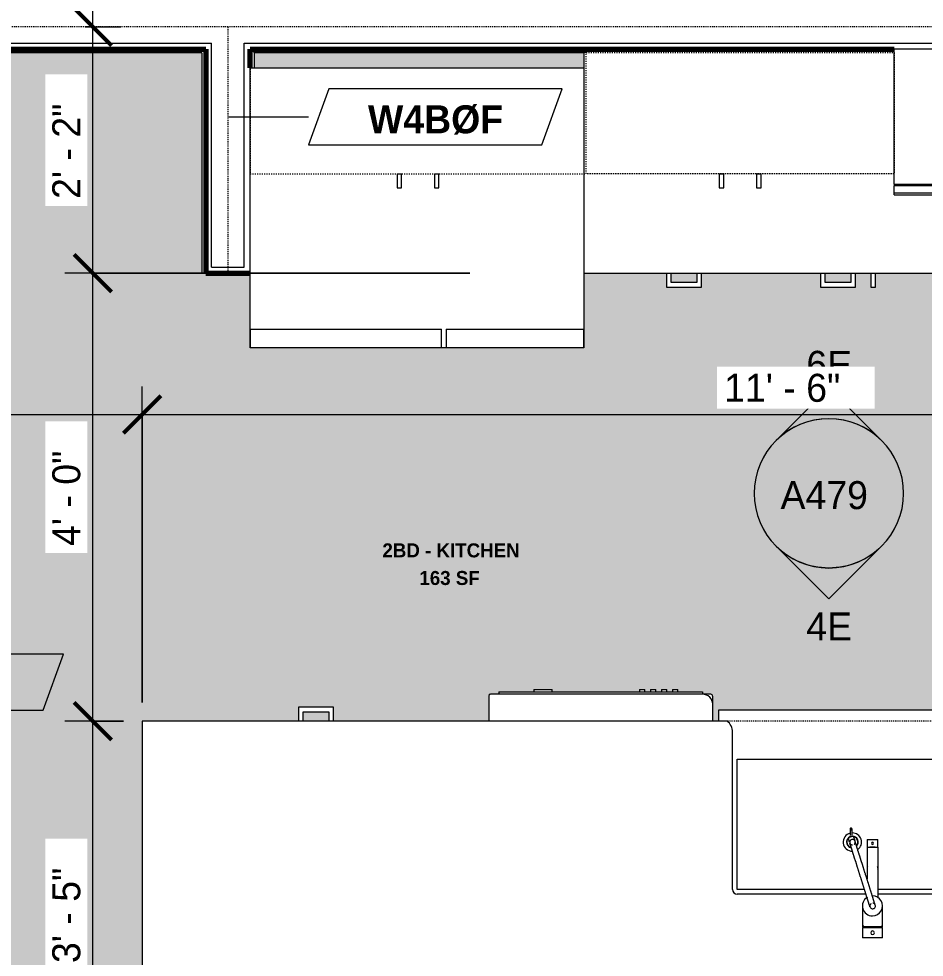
# Model space of a CAD drawing. Header units: inches. Extents: x -2533 to -979, y 116 to 10917.
# Drawn here: x -2263.6 to -2166.5, y 10143.5 to 10244.1 of the extents above; entities that cross this region are included whole.
import ezdxf

# ---------------------------------------------------------------- set-up
doc = ezdxf.new("R2010")
doc.units = ezdxf.units.IN
doc.header["$MEASUREMENT"] = 0
doc.linetypes.add('Dash', pattern=[0.25, 0.125, -0.125])
doc.linetypes.add('Dash 3_32_', pattern=[0.1875, 0.09375, -0.09375])
for name, color, linetype, lineweight in [('A-ANNO-DIMS', 211, 'Continuous', 9), ('A-ANNO-DIMS-32', 211, 'Continuous', 9), ('A-AREA-IDEN', 2, 'Continuous', 9), ('A-DETL-1', 90, 'Dash 3_32_', 18), ('A-WALL', 113, 'Continuous', 18), ('A-WALL-3', 113, 'Continuous', 70), ('A-WALL-4', 113, 'Continuous', 9), ('A-WALL-IDEN', 211, 'Continuous', 9), ('G-ANNO-SYMB', 111, 'Continuous', 9), ('P-SANR-FIXT', 6, 'Continuous', 9), ('Q-CASE', 31, 'Continuous', 9), ('Q-CASE-1', 31, 'Dash', 9), ('Q-SPCQ', 91, 'Continuous', 9)]:
    doc.layers.add(name, color=color, linetype=linetype, lineweight=lineweight)
doc.layers.add('A-AREA-PATT-1', color=7, linetype='Continuous', lineweight=9, transparency=1)
doc.styles.add('Century Gothic', font='ufonts.com_century-gothic.ttf', dxfattribs={"height": 3})
doc.styles.add('Century Gothic_B', font='GOTHICB.TTF', dxfattribs={"height": 3})
doc.styles.add('Century Gothic_B_1', font='GOTHICB.TTF', dxfattribs={"height": 1.5})
doc.dimstyles.new('OD_1__HACK', dxfattribs={"dimscale": 12, "dimtxt": 3.132505, "dimasz": 0.333333, "dimexe": 0.25, "dimexo": 0.166667, "dimgap": 0.041667, "dimtad": 1, "dimdec": 0, "dimzin": 3, "dimdsep": 46, "dimlunit": 4, "dimtxsty": 'Century Gothic', "dimblk1": 'OBLIQUE', "dimblk2": 'OBLIQUE', "dimsah": 1, "dimcen": 0.09, "dimdle": 0.25, "dimazin": 0, "dimtfac": 1, "dimtdec": 4, "dimtix": 1, "dimtmove": 0, "dimatfit": 3, "dimfxl": 1, "dimtvp": 1, "dimtfill": 1, "dimfrac": 2, "dimtolj": 1, "dimtzin": 0, "dimarcsym": 2})

# ---------------------------------------------------------------- blocks, each defined once
blk = doc.blocks.new('Basic Wall _ INT - W4BØF - _5_8 GYP - 2X4 WOOD_BATT_ - 5_8 GYP_ - ___-2694672-2ND _ 3RD FLOOR - 2BD B - ADA TYPE B')
at = {"layer": 'A-WALL'}
for p, q in [((-2243.94, 10240.41), (-2268.22, 10240.41)), ((-2268.1, 10240.7), (-2243.53, 10240.7)), ((-2238.78, 10240.7), (-2203.03, 10240.7)), ((-2203.03, 10240.41), (-2238.36, 10240.41))]:
    blk.add_line(p, q, dxfattribs=at)
at = {"layer": 'A-WALL', "flags": 128}
for points in [[(-2268.22, 10240.41), (-2268.17, 10240.53), (-2268.13, 10240.62), (-2268.11, 10240.68), (-2268.1, 10240.7)], [(-2268.1, 10240.7), (-2268.1, 10240.7), (-2268.1, 10240.71), (-2268.09, 10240.72), (-2268.09, 10240.74), (-2268.08, 10240.76), (-2268.07, 10240.78)]]:
    blk.add_lwpolyline(points, dxfattribs=at)
blk = doc.blocks.new('Basic Wall _ INT - W4BØF - _5_8 GYP - 2X4 WOOD_BATT_ - 5_8 GYP_ - ___-2694685-2ND _ 3RD FLOOR - 2BD B - ADA TYPE B')
at = {"layer": 'A-WALL'}
for p, q in [((-2238.65, 10238.82), (-2238.65, 10240.82)), ((-2238.36, 10240.41), (-2238.36, 10238.82))]:
    blk.add_line(p, q, dxfattribs=at)
blk = doc.blocks.new('Basic Wall _ INT - W4BØF - _5_8 GYP - 2X4 WOOD_BATT_ - 5_8 GYP_ - ___-2694686-2ND _ 3RD FLOOR - 2BD B - ADA TYPE B')
at = {"layer": 'A-WALL'}
for p, q in [((-2243.94, 10240.41), (-2243.94, 10216.82)), ((-2243.65, 10240.82), (-2243.65, 10216.82)), ((-2243.65, 10216.82), (-2243.94, 10216.82)), ((-2243.57, 10216.82), (-2243.65, 10216.82)), ((-2243.53, 10216.82), (-2243.57, 10216.82))]:
    blk.add_line(p, q, dxfattribs=at)
blk = doc.blocks.new('Refrigerator_-_Side-by-Side_6047 - 36_ X 30_-1372843-2ND _ 3RD FLOOR - 2BD B - ADA TYPE B')
at = {"layer": 'Q-SPCQ'}
for p, q in [((-17.88, 15.58), (17.87, 15.58)), ((-17.88, -14.42), (-17.88, 15.58)), ((-17.88, 15.58), (-3.13, 15.58)), ((-17.88, 15.58), (-17.88, 13.58)), ((-3.13, 13.58), (-3.13, 15.58)), ((-2.63, 15.58), (17.87, 15.58)), ((-2.63, 15.58), (-2.63, 13.58)), ((17.87, 15.58), (17.87, -14.42)), ((17.87, 13.58), (17.87, 15.58)), ((-3.13, 13.58), (-17.88, 13.58)), ((17.87, 13.58), (-2.63, 13.58)), ((17.87, -14.42), (-17.88, -14.42))]:
    blk.add_line(p, q, dxfattribs=at)
blk = doc.blocks.new('Single Door 1 Drawer 211 - 211 Base Cabinet Single Door1 Drawer 12_-2706434-2ND _ 3RD FLOOR - 2BD B - ADA TYPE B')
at = {"layer": 'Q-CASE'}
for p, q in [((-7.14, -24), (-7.14, -25.5)), ((-6.64, -25), (-6.64, -24)), ((-3.89, -24), (-3.89, -25)), ((-3.39, -25.5), (-3.39, -24)), ((-1.76, -24), (-1.76, -25.5)), ((-1.27, -25.5), (-1.27, -24)), ((-3.89, -25), (-6.64, -25)), ((-7.14, -25.5), (-3.39, -25.5)), ((-1.76, -25.5), (-1.27, -25.5))]:
    blk.add_line(p, q, dxfattribs=at)
blk = doc.blocks.new('Base Cabinet 3 Drawer 230 - Base Cabinet 3 Drawer 230 21_-2554957-2ND _ 3RD FLOOR - 2BD B - ADA TYPE B')
at = {"layer": 'Q-CASE'}
for p, q in [((-1.14, -24), (-1.14, -25.5)), ((-0.64, -25), (-0.64, -24)), ((2.11, -24), (2.11, -25)), ((2.61, -25.5), (2.61, -24)), ((2.11, -25), (-0.64, -25)), ((-1.14, -25.5), (2.61, -25.5))]:
    blk.add_line(p, q, dxfattribs=at)
blk = doc.blocks.new('300 Series Wall Hung Cabinet_302 - 33_ X 36_-2610278-2ND _ 3RD FLOOR - 2BD B - ADA TYPE B')
at = {"layer": 'Q-CASE'}
for p, q in [((-1.76, 14.69), (-2.25, 14.69)), ((-2.25, 14.69), (-2.25, 13.19)), ((-1.76, 13.19), (-1.76, 14.69)), ((2.24, 14.69), (1.75, 14.69)), ((1.75, 14.69), (1.75, 13.19)), ((2.24, 13.19), (2.24, 14.69)), ((-1.76, 13.19), (-2.25, 13.19)), ((2.24, 13.19), (1.75, 13.19))]:
    blk.add_line(p, q, dxfattribs=at)
at = {"layer": 'Q-CASE-1'}
for p, q in [((-16.5, 0.19), (-16.5, 13.19)), ((-16.5, 13.19), (16.5, 13.19)), ((16.5, 13.19), (16.5, 0.19)), ((16.5, 0.19), (-16.5, 0.19))]:
    blk.add_line(p, q, dxfattribs=at)
blk = doc.blocks.new('300 Series Wall Hung Cabinet_302 - 18_ x 36_-2362919-2ND _ 3RD FLOOR - 2BD B - ADA TYPE B')
at = {"layer": 'Q-CASE'}
for p, q in [((-2.25, -13.19), (-1.76, -13.19)), ((-2.25, -13.19), (-2.25, -14.69)), ((-1.76, -14.69), (-1.76, -13.19)), ((1.75, -13.19), (2.24, -13.19)), ((1.75, -13.19), (1.75, -14.69)), ((2.24, -14.69), (2.24, -13.19)), ((-2.25, -14.69), (-1.76, -14.69)), ((1.75, -14.69), (2.24, -14.69))]:
    blk.add_line(p, q, dxfattribs=at)
at = {"layer": 'Q-CASE-1'}
for p, q in [((18, -0.19), (-18, -0.19)), ((-18, -0.19), (-18, -13.19)), ((18, -13.19), (18, -0.19)), ((-18, -13.19), (18, -13.19))]:
    blk.add_line(p, q, dxfattribs=at)
blk = doc.blocks.new('30quot_MicrowaveVent_11166 - 70cm miele oven-2804781-2ND _ 3RD FLOOR - 2BD B - ADA TYPE B')
at = {"layer": 'Q-CASE'}
for p, q in [((8.88, 16.6), (7.69, 16.6)), ((7.69, 15.63), (7.69, 16.55)), ((8.88, 16.55), (8.88, 15.63)), ((15.68, 15.6), (-14.2, 15.6)), ((-14.2, 15.39), (-14.2, 15.6)), ((-14.2, 14.61), (-14.2, 15.39)), ((15.68, 15.39), (-14.2, 15.39)), ((15.68, 15.6), (15.68, 15.39)), ((15.68, 15.39), (15.68, 14.61)), ((15.68, 14.61), (-14.2, 14.61)), ((-14.2, 0), (-14.2, 14.49)), ((-14.2, 14.49), (15.68, 14.49)), ((15.68, 14.49), (15.68, 0)), ((-14.2, 0), (15.68, 0))]:
    blk.add_line(p, q, dxfattribs=at)
blk = doc.blocks.new('Dishwasher_15404 - 34_ counter-2817256-2ND _ 3RD FLOOR - 2BD B - ADA TYPE B')
at = {"layer": 'Q-SPCQ'}
for p, q in [((26.68, 0), (24, 0)), ((26.87, -22.93), (26.87, -0.2)), ((27.12, -1.09), (26.87, -1.09)), ((27.12, -1.09), (27.12, -22.91)), ((27.37, -4.82), (27.12, -4.82)), ((27.37, -4.82), (27.37, -5.81)), ((27.37, -5.81), (27.37, -6.79)), ((27.12, -6.79), (27.37, -6.79)), ((27.37, -16.15), (27.12, -16.15)), ((27.12, -16.74), (27.37, -16.74)), ((27.37, -16.15), (27.37, -16.74)), ((27.37, -17.33), (27.12, -17.33)), ((27.12, -17.92), (27.37, -17.92)), ((27.37, -17.33), (27.37, -17.92)), ((27.37, -18.51), (27.12, -18.51)), ((27.12, -19.1), (27.37, -19.1)), ((27.37, -18.51), (27.37, -19.1)), ((27.37, -19.69), (27.12, -19.69)), ((27.37, -19.69), (27.37, -20.28)), ((27.12, -20.28), (27.37, -20.28)), ((27.12, -22.91), (26.87, -22.91)), ((26.87, -23.8), (26.87, -22.93)), ((24, -24), (25.8, -24)), ((25.8, -24), (26.68, -24))]:
    blk.add_line(p, q, dxfattribs=at)
for centre, radius, start, end in [((26.68, -0.2), 0.197, 360, 90), ((26.68, -0.2), 0.197, 15, 75), ((25.8, -22.93), 1.07, 270, 0), ((26.68, -23.8), 0.197, 270, 0)]:
    blk.add_arc(centre, radius, start, end, dxfattribs=at)
blk = doc.blocks.new('Base Cabinet 3 Drawer 230 - Base Cabinet 3 Drawer 230 36_-2567957-2ND _ 3RD FLOOR - 2BD B - ADA TYPE B')
at = {"layer": 'Q-CASE'}
for p, q in [((-1.14, -24), (-1.14, -25.5)), ((-0.64, -25), (-0.64, -24)), ((2.11, -24), (2.11, -25)), ((2.61, -25.5), (2.61, -24)), ((2.11, -25), (-0.64, -25)), ((-1.14, -25.5), (2.61, -25.5))]:
    blk.add_line(p, q, dxfattribs=at)
blk = doc.blocks.new('kitchen_faucet_14143 - kitchen_faucet_14143-2439044-2ND _ 3RD FLOOR - 2BD B - ADA TYPE B')
at = {"layer": 'P-SANR-FIXT'}
for p, q in [((2.26, 1.08), (0, 1.08)), ((2.34, 1.02), (2.1, 1.02)), ((2.26, 1.08), (2.26, -1.08)), ((3.44, 1.08), (2.34, 1.08)), ((2.34, -1.08), (2.34, 1.08)), ((3.44, 1.08), (3.44, -1.08)), ((-6.3, 0.57), (-7.09, 0.57)), ((-7.09, -0.57), (-7.09, 0.57)), ((-0.9, 0.59), (-6.3, 0.59)), ((-6.3, 0.3), (-6.3, 0.59)), ((-6.3, 0.29), (-6.3, 0.15)), ((-6.3, 0.15), (-6.3, 0.29)), ((-6.3, 0.15), (-6.3, -0.15)), ((-6.3, -0.15), (-6.3, 0.15)), ((-3.97, 0.59), (-4.89, 0.59)), ((-7.09, -0.57), (-6.3, -0.57)), ((-6.3, -0.15), (-6.3, -0.29)), ((-6.3, -0.29), (-6.3, -0.15)), ((-6.3, -0.59), (-6.3, -0.3)), ((-6.3, -0.59), (-2.84, -0.59)), ((-4.89, -0.59), (-3.97, -0.59)), ((-0.93, -0.59), (-0.9, -0.59)), ((-7.41, -2.04), (-6.99, -1.91)), ((0, -1.08), (2.26, -1.08)), ((2.1, -1.02), (2.34, -1.02)), ((2.34, -1.08), (3.44, -1.08)), ((-7.58, -2.2), (-8.24, -2.2)), ((-8.24, -2.4), (-7.58, -2.4)), ((-6.81, -2.46), (-7.23, -2.59))]:
    blk.add_line(p, q, dxfattribs=at)
at = {"layer": 'P-SANR-FIXT', "flags": 128}
for points in [[(-0.06, 0.29), (-0.07, 0.29), (-0.07, 0.29), (-0.07, 0.29), (-0.07, 0.29), (-0.07, 0.29), (-0.08, 0.28), (-0.08, 0.28), (-0.09, 0.28), (-0.1, 0.28), (-0.1, 0.28), (-0.11, 0.27), (-0.26, 0.23), (-0.28, 0.22), (-0.3, 0.22), (-0.46, 0.16), (-0.49, 0.16), (-0.51, 0.15), (-0.54, 0.14), (-0.57, 0.13), (-0.6, 0.12), (-0.63, 0.11), (-0.66, 0.1), (-0.69, 0.09), (-0.72, 0.08), (-0.75, 0.07), (-0.78, 0.06), (-0.82, 0.05), (-0.85, 0.04), (-0.89, 0.03), (-0.92, 0.02), (-0.96, 0.01), (-1, 0), (-1.04, -0.02), (-1.07, -0.03), (-1.11, -0.04), (-1.15, -0.05), (-1.2, -0.07), (-1.24, -0.08), (-1.28, -0.09), (-1.32, -0.11), (-1.37, -0.12), (-1.41, -0.14), (-1.46, -0.15), (-1.5, -0.16), (-1.55, -0.18), (-1.6, -0.19), (-1.65, -0.21), (-1.69, -0.23), (-1.74, -0.24), (-1.79, -0.26), (-2.49, -0.48), (-2.55, -0.5), (-2.61, -0.51), (-2.67, -0.53), (-2.72, -0.55), (-2.78, -0.57), (-2.84, -0.59), (-2.9, -0.61), (-2.96, -0.62), (-3.02, -0.64), (-3.08, -0.66), (-3.14, -0.68), (-3.19, -0.7), (-3.25, -0.72), (-3.31, -0.74), (-3.37, -0.76), (-3.43, -0.77), (-3.49, -0.79), (-3.55, -0.81), (-3.61, -0.83), (-3.67, -0.85), (-3.73, -0.87), (-3.79, -0.89), (-3.85, -0.91), (-3.91, -0.92), (-3.97, -0.94), (-4.03, -0.96), (-4.09, -0.98), (-4.15, -1), (-4.21, -1.02), (-4.26, -1.04), (-4.32, -1.05), (-4.94, -1.25), (-4.99, -1.27), (-5.04, -1.28), (-5.09, -1.3), (-5.15, -1.31), (-5.2, -1.33), (-5.44, -1.41), (-5.48, -1.42), (-5.53, -1.43), (-5.57, -1.45), (-5.62, -1.46), (-5.66, -1.48), (-5.7, -1.49), (-5.75, -1.5), (-5.79, -1.52), (-5.83, -1.53), (-5.87, -1.54), (-5.91, -1.56), (-5.95, -1.57), (-5.99, -1.58), (-6.02, -1.59), (-6.06, -1.6), (-6.1, -1.61), (-6.13, -1.63), (-6.17, -1.64), (-6.2, -1.65), (-6.23, -1.66), (-6.26, -1.67), (-6.3, -1.68), (-6.33, -1.69), (-6.36, -1.7), (-6.38, -1.71), (-6.41, -1.71), (-6.44, -1.72), (-6.47, -1.73), (-6.49, -1.74), (-6.52, -1.75), (-6.54, -1.76), (-6.57, -1.76), (-6.59, -1.77), (-6.61, -1.78), (-6.63, -1.78), (-6.65, -1.79), (-6.67, -1.8), (-6.69, -1.8), (-6.71, -1.81), (-6.73, -1.81), (-6.74, -1.82), (-6.76, -1.82), (-6.77, -1.83), (-6.79, -1.83), (-6.8, -1.84), (-6.81, -1.84), (-6.83, -1.84), (-6.84, -1.85), (-6.85, -1.85), (-6.86, -1.85), (-6.87, -1.86), (-6.87, -1.86), (-6.88, -1.86), (-6.89, -1.86), (-6.89, -1.87), (-6.9, -1.87), (-6.9, -1.87), (-6.9, -1.87), (-6.91, -1.87), (-6.91, -1.87), (-6.91, -1.87), (-6.91, -1.87)], [(0.27, 0.18), (0.21, 0.23), (0.15, 0.28), (0.08, 0.3), (0, 0.3), (-0.08, 0.28), (-0.15, 0.25), (-0.2, 0.2), (-0.24, 0.13), (-0.27, 0.06), (-0.27, 0.02)], [(-0.22, -0.16), (-0.17, -0.22), (-0.1, -0.26), (-0.03, -0.28), (0.05, -0.29), (0.13, -0.27), (0.19, -0.23), (0.25, -0.18), (0.29, -0.12), (0.31, -0.04), (0.32, 0.03), (0.3, 0.11), (0.27, 0.18)], [(0.11, -0.27), (0.11, -0.27), (0.11, -0.27), (0.11, -0.28), (0.11, -0.28), (0.1, -0.28), (0.1, -0.28), (0.09, -0.28), (0.09, -0.28), (0.08, -0.28), (0.07, -0.29), (0.06, -0.29), (-0.08, -0.34), (-0.1, -0.34), (-0.12, -0.35), (-0.14, -0.35), (-0.16, -0.36), (-0.18, -0.37), (-0.2, -0.37), (-0.23, -0.38), (-0.25, -0.39), (-0.27, -0.4), (-0.3, -0.4), (-0.32, -0.41), (-0.35, -0.42), (-0.38, -0.43), (-0.41, -0.44), (-0.44, -0.45), (-0.46, -0.46), (-0.5, -0.47), (-0.53, -0.48), (-0.56, -0.49), (-0.59, -0.5), (-0.62, -0.51), (-0.66, -0.52), (-0.69, -0.53), (-0.73, -0.54), (-0.77, -0.55), (-0.8, -0.56), (-0.84, -0.58), (-0.88, -0.59), (-0.92, -0.6), (-0.96, -0.61), (-1, -0.63), (-1.04, -0.64), (-1.08, -0.65), (-1.13, -0.67), (-1.17, -0.68), (-1.22, -0.69), (-1.26, -0.71), (-1.31, -0.72), (-1.35, -0.74), (-1.4, -0.75), (-1.45, -0.77), (-1.5, -0.78), (-1.54, -0.8), (-1.59, -0.81), (-1.64, -0.83), (-1.69, -0.84), (-1.75, -0.86), (-1.8, -0.88), (-1.85, -0.89), (-1.9, -0.91), (-1.96, -0.93), (-2.01, -0.94), (-2.06, -0.96), (-2.12, -0.98), (-2.18, -1), (-2.23, -1.01), (-2.29, -1.03), (-2.34, -1.05), (-2.4, -1.07), (-2.46, -1.09), (-2.52, -1.1), (-2.57, -1.12), (-2.63, -1.14), (-2.69, -1.16), (-2.75, -1.18), (-2.81, -1.2), (-2.87, -1.21), (-2.93, -1.23), (-2.99, -1.25), (-3.05, -1.27), (-3.1, -1.29), (-3.16, -1.31), (-3.22, -1.33), (-3.28, -1.35), (-3.34, -1.37), (-3.4, -1.38), (-3.46, -1.4), (-3.52, -1.42), (-3.58, -1.44), (-3.64, -1.46), (-3.7, -1.48), (-3.76, -1.5), (-3.82, -1.52), (-3.88, -1.53), (-3.94, -1.55), (-4, -1.57), (-4.05, -1.59), (-4.11, -1.61), (-4.74, -1.8), (-4.79, -1.82), (-4.84, -1.84), (-4.89, -1.85), (-4.94, -1.87), (-4.99, -1.89), (-5.22, -1.96), (-5.27, -1.97), (-5.32, -1.99), (-5.36, -2), (-5.41, -2.02), (-5.45, -2.03), (-5.49, -2.04), (-5.54, -2.06), (-5.58, -2.07), (-5.62, -2.08), (-5.66, -2.1), (-5.7, -2.11), (-5.74, -2.12), (-5.78, -2.13), (-5.82, -2.15), (-5.85, -2.16), (-5.89, -2.17), (-5.93, -2.18), (-5.96, -2.19), (-6, -2.2), (-6.03, -2.21), (-6.06, -2.22), (-6.09, -2.23), (-6.13, -2.24), (-6.16, -2.25), (-6.19, -2.26), (-6.21, -2.27), (-6.24, -2.28), (-6.27, -2.29), (-6.3, -2.3), (-6.32, -2.3), (-6.35, -2.31), (-6.37, -2.32), (-6.39, -2.33), (-6.42, -2.33), (-6.44, -2.34), (-6.46, -2.35), (-6.48, -2.35), (-6.5, -2.36), (-6.52, -2.37), (-6.54, -2.37), (-6.55, -2.38), (-6.57, -2.38), (-6.59, -2.39), (-6.6, -2.39), (-6.61, -2.4), (-6.63, -2.4), (-6.64, -2.41), (-6.65, -2.41), (-6.66, -2.41), (-6.67, -2.42), (-6.68, -2.42), (-6.69, -2.42), (-6.7, -2.42), (-6.7, -2.43), (-6.71, -2.43), (-6.72, -2.43), (-6.72, -2.43), (-6.72, -2.43), (-6.73, -2.43), (-6.73, -2.43), (-6.73, -2.43), (-6.73, -2.43)], [(-6.59, -1.97), (-6.61, -1.94), (-6.67, -1.9), (-6.74, -1.87), (-6.82, -1.86), (-6.9, -1.87), (-6.97, -1.9), (-7.03, -1.94), (-7.08, -2), (-7.1, -2.08), (-7.11, -2.15)], [(-7.11, -2.15), (-7.1, -2.23), (-7.08, -2.3), (-7.03, -2.36), (-6.97, -2.41), (-6.9, -2.44), (-6.82, -2.45), (-6.74, -2.44), (-6.67, -2.41), (-6.61, -2.36), (-6.56, -2.3), (-6.53, -2.23), (-6.52, -2.15)]]:
    blk.add_lwpolyline(points, dxfattribs=at)
at = {"layer": 'P-SANR-FIXT'}
for centre, radius, start, end in [((0, 0), 1.08, 360, 180), ((-6.69, 0), 0.118, 0, 180), ((2.88, 0), 0.197, 0, 180), ((-6.69, 0), 0.118, 180, 360), ((0, 0), 1.08, 180, 181.7622), ((0, 0), 1.08, 212.8582, 360), ((2.88, 0), 0.197, 180, 0), ((-6.83, -2.16), 0.984, 35.2428, 180), ((-6.83, -2.16), 0.63, 45.7781, 180), ((-6.83, -2.16), 0.591, 48.0157, 168.6397), ((-6.83, -2.16), 0.984, 180, 182.6491), ((-6.83, -2.16), 0.984, 193.8453, 360), ((-6.83, -2.16), 0.63, 180, 349.8101), ((-6.83, -2.16), 0.591, 168.6397, 180), ((-6.83, -2.16), 0.591, 180, 227.1165), ((-6.83, -2.16), 0.591, 227.1165, 347.8677)]:
    blk.add_arc(centre, radius, start, end, dxfattribs=at)
for centre, major_axis, ratio, start_param, end_param in [((-3.97, 0), (0, 0.591), 0.906308, 6.104473, 6.736574), ((-3.97, 0), (0, 0.591), 0.906308, 2.688204, 3.320305), ((-8.24, -2.3), (0, 0.0984), 0.984808, 4.712389, 7.853982), ((-8.24, -2.3), (0, 0.0984), 0.984808, 1.570796, 4.712389)]:
    blk.add_ellipse(centre, major_axis=major_axis, ratio=ratio, start_param=start_param, end_param=end_param, dxfattribs=at)
blk = doc.blocks.new('Stainless Steel Farmhous Kitchen Sink - Stainless Steel Farmhous Kitchen Sink-2443921-2ND _ 3RD FLOOR - 2BD B - ADA TYPE B')
at = {"layer": 'P-SANR-FIXT'}
for p, q in [((-31, -16.96), (-31, -3)), ((-31, -3), (-17.09, -3)), ((-15.65, -3), (-2, -3)), ((-2, -3), (-2, -16.96)), ((-2, -16.96), (-31, -16.96)), ((-33, -21.04), (-33, -22.2)), ((0, -22.2), (0, -21.04)), ((-33, -22.2), (0, -22.2))]:
    blk.add_line(p, q, dxfattribs=at)
blk = doc.blocks.new('Elevation - Filled Arrow-152140-2ND _ 3RD FLOOR - 2BD B - ADA TYPE B')
at = {"layer": 'G-ANNO-SYMB'}
for start, end in [(360, 180), (180, 360)]:
    blk.add_arc((0, 0), 0.25, start, end, dxfattribs=at)
blk = doc.blocks.new('Elevation - Filled Arrow-151867-2ND _ 3RD FLOOR - 2BD B - ADA TYPE B')
at = {"layer": 'G-ANNO-SYMB'}
for p, q in [((0, 0.3536), (-0.1768, 0.1768)), ((0.1768, 0.1768), (0, 0.3536))]:
    blk.add_line(p, q, dxfattribs=at)
blk.add_arc((0, 0), 0.25, 45, 135, dxfattribs=at)
blk = doc.blocks.new('DIMBLOCK5-2ND _ 3RD FLOOR - 2BD B - ADA TYPE B')
at = {"layer": 'A-ANNO-DIMS-32'}
for p, q in [((-2294.7, 10188.98), (-2294.7, 10204.68)), ((-2250.33, 10170.82), (-2250.33, 10204.68)), ((-2294.7, 10201.68), (-2250.33, 10201.68)), ((-2294.7, 10201.68), (-2294.7, 10188.98)), ((-2250.33, 10201.68), (-2250.33, 10170.82))]:
    blk.add_line(p, q, dxfattribs=at)
at = {"layer": 'A-ANNO-DIMS-32', "lineweight": 50}
for p, q in [((-2294.7, 10201.68), (-2292.7, 10203.68)), ((-2250.33, 10201.68), (-2248.33, 10203.68)), ((-2294.7, 10201.68), (-2296.7, 10199.68)), ((-2250.33, 10201.68), (-2252.33, 10199.68))]:
    blk.add_line(p, q, dxfattribs=at)
at = {"layer": 'A-ANNO-DIMS-32', "color": 0, "insert": (-2277.76, 10206.03), "char_height": 3, "width": 12.5897, "attachment_point": 1, "line_spacing_factor": 0.984502, "style": 'Century Gothic', "bg_fill": 3, "box_fill_scale": 1.25, "bg_fill_color": 256, "bg_fill_true_color": 13158600, "bg_fill_transparency": 0}
blk.add_mtext('3\' - 8"', dxfattribs=at)
blk = doc.blocks.new('_Oblique')
at = {"color": 0, "linetype": 'ByBlock', "lineweight": -2}
blk.add_line((-0.5, -0.5), (0.5, 0.5), dxfattribs=at)
blk = doc.blocks.new('DIMBLOCK6-2ND _ 3RD FLOOR - 2BD B - ADA TYPE B')
at = {"layer": 'A-ANNO-DIMS-32'}
for p, q in [((-2250.33, 10170.82), (-2250.33, 10204.68)), ((-2112.8, 10170.82), (-2112.8, 10204.68)), ((-2250.33, 10201.68), (-2112.8, 10201.68)), ((-2250.33, 10201.68), (-2250.33, 10170.82)), ((-2112.8, 10201.68), (-2112.8, 10170.82))]:
    blk.add_line(p, q, dxfattribs=at)
at = {"layer": 'A-ANNO-DIMS-32', "lineweight": 50}
for p, q in [((-2250.33, 10201.68), (-2248.33, 10203.68)), ((-2112.8, 10201.68), (-2110.8, 10203.68)), ((-2250.33, 10201.68), (-2252.33, 10199.68)), ((-2112.8, 10201.68), (-2114.8, 10199.68))]:
    blk.add_line(p, q, dxfattribs=at)
at = {"layer": 'A-ANNO-DIMS-32', "color": 0, "insert": (-2187.98, 10206.03), "char_height": 3, "width": 15.394, "attachment_point": 1, "line_spacing_factor": 0.984502, "style": 'Century Gothic', "bg_fill": 3, "box_fill_scale": 1.25, "bg_fill_color": 256, "bg_fill_true_color": 13158600, "bg_fill_transparency": 0}
blk.add_mtext('11\' - 6"', dxfattribs=at)
blk = doc.blocks.new('DIMBLOCK15-2ND _ 3RD FLOOR - 2BD B - ADA TYPE B')
at = {"layer": 'A-ANNO-DIMS-32', "lineweight": 50}
for p, q in [((-2255.64, 10168.82), (-2257.64, 10170.82)), ((-2255.64, 10168.82), (-2253.64, 10166.82)), ((-2255.64, 10127.45), (-2257.64, 10129.45)), ((-2255.64, 10127.45), (-2253.64, 10125.45))]:
    blk.add_line(p, q, dxfattribs=at)
at = {"layer": 'A-ANNO-DIMS-32'}
for p, q in [((-2252.33, 10168.82), (-2258.64, 10168.82)), ((-2255.64, 10127.45), (-2255.64, 10168.82)), ((-2255.64, 10168.82), (-2252.33, 10168.82)), ((-2252.33, 10127.45), (-2258.64, 10127.45)), ((-2255.64, 10127.45), (-2252.33, 10127.45))]:
    blk.add_line(p, q, dxfattribs=at)
at = {"layer": 'A-ANNO-DIMS-32', "color": 0, "insert": (-2259.98, 10142.89), "char_height": 3, "width": 12.5897, "attachment_point": 1, "rotation": 90, "line_spacing_factor": 0.984502, "style": 'Century Gothic', "bg_fill": 3, "box_fill_scale": 1.25, "bg_fill_color": 256, "bg_fill_true_color": 13158600, "bg_fill_transparency": 0}
blk.add_mtext('3\' - 5"', dxfattribs=at)
blk = doc.blocks.new('DIMBLOCK16-2ND _ 3RD FLOOR - 2BD B - ADA TYPE B')
at = {"layer": 'A-ANNO-DIMS-32', "lineweight": 50}
for p, q in [((-2255.64, 10216.82), (-2257.64, 10218.82)), ((-2255.64, 10216.82), (-2253.64, 10214.82)), ((-2255.64, 10168.82), (-2257.64, 10170.82)), ((-2255.64, 10168.82), (-2253.64, 10166.82))]:
    blk.add_line(p, q, dxfattribs=at)
at = {"layer": 'A-ANNO-DIMS-32'}
for p, q in [((-2215.22, 10216.82), (-2258.64, 10216.82)), ((-2255.64, 10168.82), (-2255.64, 10216.82)), ((-2255.64, 10216.82), (-2215.22, 10216.82)), ((-2252.33, 10168.82), (-2258.64, 10168.82)), ((-2255.64, 10168.82), (-2252.33, 10168.82))]:
    blk.add_line(p, q, dxfattribs=at)
at = {"layer": 'A-ANNO-DIMS-32', "color": 0, "insert": (-2259.98, 10187.58), "char_height": 3, "width": 12.5897, "attachment_point": 1, "rotation": 90, "line_spacing_factor": 0.984502, "style": 'Century Gothic', "bg_fill": 3, "box_fill_scale": 1.25, "bg_fill_color": 256, "bg_fill_true_color": 13158600, "bg_fill_transparency": 0}
blk.add_mtext('4\' - 0"', dxfattribs=at)
blk = doc.blocks.new('DIMBLOCK17-2ND _ 3RD FLOOR - 2BD B - ADA TYPE B')
at = {"layer": 'A-ANNO-DIMS-32', "lineweight": 50}
for p, q in [((-2255.64, 10243.2), (-2257.64, 10245.2)), ((-2255.64, 10243.2), (-2253.64, 10241.2)), ((-2255.64, 10216.82), (-2257.64, 10218.82)), ((-2255.64, 10216.82), (-2253.64, 10214.82))]:
    blk.add_line(p, q, dxfattribs=at)
at = {"layer": 'A-ANNO-DIMS-32'}
for p, q in [((-2256.47, 10243.2), (-2252.64, 10243.2)), ((-2255.64, 10243.2), (-2256.47, 10243.2)), ((-2255.64, 10216.82), (-2255.64, 10243.2)), ((-2215.22, 10216.82), (-2258.64, 10216.82)), ((-2255.64, 10216.82), (-2215.22, 10216.82))]:
    blk.add_line(p, q, dxfattribs=at)
at = {"layer": 'A-ANNO-DIMS-32', "color": 0, "insert": (-2259.98, 10224.77), "char_height": 3, "width": 12.5897, "attachment_point": 1, "rotation": 90, "line_spacing_factor": 0.984502, "style": 'Century Gothic', "bg_fill": 3, "box_fill_scale": 1.25, "bg_fill_color": 256, "bg_fill_true_color": 13158600, "bg_fill_transparency": 0}
blk.add_mtext('2\' - 2"', dxfattribs=at)
blk = doc.blocks.new('DIMBLOCK18-2ND _ 3RD FLOOR - 2BD B - ADA TYPE B')
at = {"layer": 'A-ANNO-DIMS-32', "lineweight": 50}
for p, q in [((-2255.64, 10281.6), (-2257.64, 10283.6)), ((-2255.64, 10281.6), (-2253.64, 10279.6)), ((-2255.64, 10243.2), (-2257.64, 10245.2)), ((-2255.64, 10243.2), (-2253.64, 10241.2))]:
    blk.add_line(p, q, dxfattribs=at)
at = {"layer": 'A-ANNO-DIMS-32'}
for p, q in [((-2256.47, 10281.6), (-2252.64, 10281.6)), ((-2255.64, 10281.6), (-2256.47, 10281.6)), ((-2255.64, 10243.2), (-2255.64, 10281.6)), ((-2256.47, 10243.2), (-2252.64, 10243.2)), ((-2255.64, 10243.2), (-2256.47, 10243.2))]:
    blk.add_line(p, q, dxfattribs=at)
at = {"layer": 'A-ANNO-DIMS-32', "color": 0, "insert": (-2259.98, 10257.15), "char_height": 3, "width": 12.5897, "attachment_point": 1, "rotation": 90, "line_spacing_factor": 0.984502, "style": 'Century Gothic', "bg_fill": 3, "box_fill_scale": 1.25, "bg_fill_color": 256, "bg_fill_true_color": 13158600, "bg_fill_transparency": 0}
blk.add_mtext('3\' - 2"', dxfattribs=at)
blk = doc.blocks.new('Wall Tag - ONE-2663183-2ND _ 3RD FLOOR - 2BD B - ADA TYPE B')
at = {"layer": 'A-WALL-IDEN'}
for p, q in [((-0.3561, 0.0937), (-0.4244, -0.0937)), ((0.4244, 0.0937), (-0.3561, 0.0937)), ((0.3561, -0.0937), (0.4244, 0.0937)), ((-0.4244, -0.0937), (0.3561, -0.0937))]:
    blk.add_line(p, q, dxfattribs=at)

msp = doc.modelspace()

# ---------------------------------------------------------------- hatches: boundary and pattern name
at = {"layer": 'A-AREA-PATT-1'}
h = msp.add_hatch(color=256, dxfattribs=at)
h.paths.add_polyline_path([(-2294.7, 10127.45), (-2250.33, 10127.45), (-2250.33, 10168.82), (-2233.58, 10168.82), (-2233.58, 10170.32), (-2229.83, 10170.32), (-2229.83, 10168.82), (-2213.21, 10168.82), (-2213.2, 10171.55), (-2213.15, 10171.64), (-2213.06, 10171.69), (-2213.01, 10171.7), (-2212.12, 10171.7), (-2212.12, 10171.95), (-2208.39, 10171.95), (-2208.39, 10172.2), (-2206.42, 10172.2), (-2206.42, 10171.95), (-2197.06, 10171.95), (-2197.06, 10172.2), (-2196.47, 10172.2), (-2196.47, 10171.95), (-2195.88, 10171.95), (-2195.88, 10172.2), (-2195.29, 10172.2), (-2195.29, 10171.95), (-2194.7, 10171.95), (-2194.7, 10172.2), (-2194.11, 10172.2), (-2194.11, 10171.95), (-2193.52, 10171.95), (-2193.52, 10172.2), (-2192.93, 10172.2), (-2192.93, 10171.95), (-2190.3, 10171.95), (-2190.3, 10171.7), (-2189.35, 10171.68), (-2189.31, 10171.67), (-2189.27, 10171.64), (-2189.22, 10171.55), (-2189.21, 10171.5), (-2189.21, 10168.82), (-2188.58, 10168.82), (-2188.58, 10169.98), (-2155.58, 10169.98), (-2155.58, 10168.82), (-2146.96, 10168.82), (-2146.96, 10170.32), (-2143.21, 10170.32), (-2143.21, 10168.82), (-2125.96, 10168.82), (-2125.96, 10170.32), (-2122.21, 10170.32), (-2122.21, 10168.82), (-2112.8, 10168.82), (-2112.8, 10127.45), (-2077.17, 10127.45), (-2077.17, 10216.82), (-2085.4, 10216.82), (-2085.4, 10215.32), (-2089.15, 10215.32), (-2089.15, 10216.82), (-2106.4, 10216.82), (-2106.4, 10215.32), (-2110.15, 10215.32), (-2110.15, 10216.82), (-2127.4, 10216.82), (-2127.4, 10215.32), (-2131.15, 10215.32), (-2131.15, 10216.82), (-2171.79, 10216.82), (-2171.79, 10215.32), (-2172.28, 10215.32), (-2172.28, 10216.82), (-2173.9, 10216.82), (-2173.9, 10215.32), (-2177.65, 10215.32), (-2177.65, 10216.82), (-2190.4, 10216.82), (-2190.4, 10215.32), (-2194.15, 10215.32), (-2194.15, 10216.82), (-2203.03, 10216.82), (-2203.03, 10208.82), (-2238.78, 10208.82), (-2238.78, 10216.82), (-2243.94, 10216.82), (-2243.94, 10240.41), (-2268.22, 10240.41), (-2269.04, 10241.23), (-2308.99, 10201.27), (-2297.22, 10189.5), (-2295.55, 10191.18), (-2296.96, 10192.6), (-2279.99, 10209.57), (-2278.57, 10208.15), (-2294.84, 10191.89), (-2292.72, 10189.77), (-2293.13, 10189.35), (-2291.91, 10188.13), (-2291.91, 10158.45), (-2291.32, 10158.45), (-2291.32, 10155.45), (-2294.7, 10155.45), (-2294.7, 10134.65)], flags=0)
h.paths.add_polyline_path([(-2145.46, 10168.82), (-2143.71, 10168.82), (-2143.71, 10169.82), (-2146.46, 10169.82), (-2146.46, 10168.82)], flags=0)
h.paths.add_polyline_path([(-2122.71, 10168.82), (-2122.71, 10169.82), (-2125.46, 10169.82), (-2125.46, 10168.82), (-2123.71, 10168.82)], flags=0)
h.paths.add_polyline_path([(-2230.33, 10168.82), (-2230.33, 10169.82), (-2233.08, 10169.82), (-2233.08, 10168.82), (-2231.33, 10168.82)], flags=0)
h.paths.add_polyline_path([(-2088.65, 10215.82), (-2085.9, 10215.82), (-2085.9, 10216.82), (-2088.65, 10216.82)], flags=0)
h.paths.add_polyline_path([(-2109.65, 10215.82), (-2106.9, 10215.82), (-2106.9, 10216.82), (-2109.65, 10216.82)], flags=0)
h.paths.add_polyline_path([(-2130.65, 10215.82), (-2127.9, 10215.82), (-2127.9, 10216.82), (-2130.65, 10216.82)], flags=0)
h.paths.add_polyline_path([(-2176.11, 10215.82), (-2174.4, 10215.82), (-2174.4, 10216.82), (-2177.15, 10216.82), (-2177.15, 10215.82)], flags=0)
h.paths.add_polyline_path([(-2191.62, 10215.82), (-2190.9, 10215.82), (-2190.9, 10216.82), (-2193.65, 10216.82), (-2193.65, 10215.82)], flags=0)
h.paths.add_polyline_path([(-2238.15, 10238.82), (-2203.03, 10238.82), (-2203.03, 10240.41), (-2238.36, 10240.41), (-2238.36, 10238.82)], flags=0)

# ---------------------------------------------------------------- linework, layer by layer
at = {"layer": 'A-DETL-1'}
for p, q in [((-2076.17, 10243.2), (-2267.07, 10243.2)), ((-2241.15, 10243.2), (-2241.15, 10216.82)), ((-2203.03, 10216.82), (-2076.8, 10216.82)), ((-2250.33, 10168.82), (-2250.33, 10127.45)), ((-2112.8, 10168.82), (-2250.33, 10168.82))]:
    msp.add_line(p, q, dxfattribs=at)
at = {"layer": 'A-WALL'}
for p, q in [((-2267.79, 10241.45), (-2242.9, 10241.45)), ((-2242.9, 10217.45), (-2242.9, 10241.45)), ((-2239.4, 10241.45), (-2076.8, 10241.45)), ((-2239.4, 10217.45), (-2239.4, 10241.45)), ((-2242.9, 10217.45), (-2239.4, 10217.45))]:
    msp.add_line(p, q, dxfattribs=at)
at = {"layer": 'A-WALL-3'}
for p, q in [((-2268.05, 10240.82), (-2243.53, 10240.82)), ((-2243.53, 10240.82), (-2243.53, 10216.82)), ((-2238.78, 10240.82), (-2169.78, 10240.82)), ((-2238.78, 10238.82), (-2238.78, 10240.82)), ((-2243.53, 10216.82), (-2238.78, 10216.82))]:
    msp.add_line(p, q, dxfattribs=at)
at = {"layer": 'A-WALL-4'}
for p, q in [((-2203.03, 10240.82), (-2203.03, 10238.82)), ((-2203.03, 10216.82), (-2077.17, 10216.82)), ((-2187.68, 10168.82), (-2250.33, 10168.82)), ((-2250.33, 10168.82), (-2250.33, 10127.45)), ((-2187.08, 10150.78), (-2187.08, 10167.63)), ((-2172.78, 10150.28), (-2186.58, 10150.28)), ((-2157.58, 10150.28), (-2171.49, 10150.28))]:
    msp.add_line(p, q, dxfattribs=at)
for centre, radius, start, end in [((-2188.58, 10167.63), 1.5, 0, 52.7802), ((-2186.58, 10150.78), 0.5, 180, 270)]:
    msp.add_arc(centre, radius, start, end, dxfattribs=at)

# ---------------------------------------------------------------- block references
at = {"layer": 'A-WALL'}
for name in ['Basic Wall _ INT - W4BØF - _5_8 GYP - 2X4 WOOD_BATT_ - 5_8 GYP_ - ___-2694672-2ND _ 3RD FLOOR - 2BD B - ADA TYPE B', 'Basic Wall _ INT - W4BØF - _5_8 GYP - 2X4 WOOD_BATT_ - 5_8 GYP_ - ___-2694686-2ND _ 3RD FLOOR - 2BD B - ADA TYPE B', 'Basic Wall _ INT - W4BØF - _5_8 GYP - 2X4 WOOD_BATT_ - 5_8 GYP_ - ___-2694685-2ND _ 3RD FLOOR - 2BD B - ADA TYPE B']:
    msp.add_blockref(name, (0, 0), dxfattribs=at)
at = {"layer": 'G-ANNO-SYMB', "xscale": 31.99999999999999, "yscale": 31.99999999999999, "zscale": 31.99999999999999}
for name in ['Elevation - Filled Arrow-151867-2ND _ 3RD FLOOR - 2BD B - ADA TYPE B', 'Elevation - Filled Arrow-152140-2ND _ 3RD FLOOR - 2BD B - ADA TYPE B']:
    msp.add_blockref(name, (-2176.76, 10193.22), dxfattribs=at)
at = {"layer": 'G-ANNO-SYMB', "extrusion": (0, 0, -1), "xscale": 31.99999999999999, "yscale": 31.99999999999999, "zscale": 31.99999999999999, "rotation": 180}
msp.add_blockref('Elevation - Filled Arrow-151867-2ND _ 3RD FLOOR - 2BD B - ADA TYPE B', (2176.76, 10193.22), dxfattribs=at)
at = {"layer": 'P-SANR-FIXT'}
for name, p, rotation in [('Stainless Steel Farmhous Kitchen Sink - Stainless Steel Farmhous Kitchen Sink-2443921-2ND _ 3RD FLOOR - 2BD B - ADA TYPE B', (-2188.58, 10147.78), 180), ('kitchen_faucet_14143 - kitchen_faucet_14143-2439044-2ND _ 3RD FLOOR - 2BD B - ADA TYPE B', (-2172.08, 10149.02), 269.999999999997)]:
    msp.add_blockref(name, p, dxfattribs=dict(at, rotation=rotation))
at = {"layer": 'Q-CASE'}
for name, p in [('300 Series Wall Hung Cabinet_302 - 18_ x 36_-2362919-2ND _ 3RD FLOOR - 2BD B - ADA TYPE B', (-2220.78, 10240.64)), ('Base Cabinet 3 Drawer 230 - Base Cabinet 3 Drawer 230 21_-2554957-2ND _ 3RD FLOOR - 2BD B - ADA TYPE B', (-2193.01, 10240.82)), ('Single Door 1 Drawer 211 - 211 Base Cabinet Single Door1 Drawer 12_-2706434-2ND _ 3RD FLOOR - 2BD B - ADA TYPE B', (-2170.51, 10240.82))]:
    msp.add_blockref(name, p, dxfattribs=at)
at = {"layer": 'Q-CASE', "rotation": 180}
for name, p in [('300 Series Wall Hung Cabinet_302 - 33_ X 36_-2610278-2ND _ 3RD FLOOR - 2BD B - ADA TYPE B', (-2186.28, 10240.64)), ('30quot_MicrowaveVent_11166 - 70cm miele oven-2804781-2ND _ 3RD FLOOR - 2BD B - ADA TYPE B', (-2154.1, 10240.82)), ('Base Cabinet 3 Drawer 230 - Base Cabinet 3 Drawer 230 36_-2567957-2ND _ 3RD FLOOR - 2BD B - ADA TYPE B', (-2230.97, 10144.82))]:
    msp.add_blockref(name, p, dxfattribs=at)
at = {"layer": 'Q-SPCQ'}
for name, p, rotation in [('Refrigerator_-_Side-by-Side_6047 - 36_ X 30_-1372843-2ND _ 3RD FLOOR - 2BD B - ADA TYPE B', (-2220.9, 10224.4), 180), ('Dishwasher_15404 - 34_ counter-2817256-2ND _ 3RD FLOOR - 2BD B - ADA TYPE B', (-2213.21, 10144.82), 90.00000000013426)]:
    msp.add_blockref(name, p, dxfattribs=dict(at, rotation=rotation))

# ---------------------------------------------------------------- texts
at = {"layer": 'G-ANNO-SYMB', "char_height": 3, "attachment_point": 1, "style": 'Century Gothic'}
for s, insert, width in [('6E', (-2179.18, 10208.49), 5.555), ('A479', (-2181.94, 10194.53), 12.221), ('4E', (-2179.18, 10180.46), 5.555)]:
    msp.add_mtext(s, dxfattribs=dict(at, insert=insert, width=width))

# ---------------------------------------------------------------- next in the draw order: dimensions: what is measured, and where the dimension line sits
at = {"layer": 'A-ANNO-DIMS'}
dim = msp.add_linear_dim(base=(-2250.33, 10201.68), p1=(-2294.7, 10186.98), p2=(-2250.33, 10168.82), dimstyle='OD_1__HACK', override={"dimpost": '<>', "dimfxl": 47.935057}, dxfattribs=at)
dim.commit()
dim.dimension.update_dxf_attribs({"geometry": 'DIMBLOCK5-2ND _ 3RD FLOOR - 2BD B - ADA TYPE B', "text_midpoint": (-2272.52, 10203.76)})

# ---------------------------------------------------------------- next in the draw order: dimensions: what is measured, and where the dimension line sits
dim = msp.add_linear_dim(base=(-2112.8, 10201.68), p1=(-2250.33, 10168.82), p2=(-2112.8, 10168.82), dimstyle='OD_1__HACK', override={"dimpost": '<>', "dimfxl": 137.535488}, dxfattribs=at)
dim.commit()
dim.dimension.update_dxf_attribs({"geometry": 'DIMBLOCK6-2ND _ 3RD FLOOR - 2BD B - ADA TYPE B', "text_midpoint": (-2181.57, 10203.76)})

# ---------------------------------------------------------------- next in the draw order: dimensions: what is measured, and where the dimension line sits
dim = msp.add_linear_dim(base=(-2255.64, 10168.82), p1=(-2250.33, 10127.45), p2=(-2250.33, 10168.82), angle=90, dimstyle='OD_1__HACK', override={"dimpost": '<>', "dimfxl": 41.375}, dxfattribs=at)
dim.commit()
dim.dimension.update_dxf_attribs({"geometry": 'DIMBLOCK15-2ND _ 3RD FLOOR - 2BD B - ADA TYPE B', "text_midpoint": (-2257.71, 10148.14)})

# ---------------------------------------------------------------- next in the draw order: dimensions: what is measured, and where the dimension line sits
dim = msp.add_linear_dim(base=(-2255.64, 10216.82), p1=(-2250.33, 10168.82), p2=(-2213.22, 10216.82), angle=90, dimstyle='OD_1__HACK', override={"dimpost": '<>', "dimfxl": 60.673565}, dxfattribs=at)
dim.commit()
dim.dimension.update_dxf_attribs({"geometry": 'DIMBLOCK16-2ND _ 3RD FLOOR - 2BD B - ADA TYPE B', "text_midpoint": (-2257.71, 10192.82)})

# ---------------------------------------------------------------- next in the draw order: block references
at = {"layer": 'A-WALL-IDEN', "xscale": 31.99999999999999, "yscale": 31.99999999999999, "zscale": 31.99999999999999}
msp.add_blockref('Wall Tag - ONE-2663183-2ND _ 3RD FLOOR - 2BD B - ADA TYPE B', (-2272.35, 10172.98), dxfattribs=at)

# ---------------------------------------------------------------- next in the draw order: texts
at = {"layer": 'A-AREA-IDEN', "char_height": 1.5, "attachment_point": 1, "style": 'Century Gothic_B_1'}
for s, insert, width in [('2BD - KITCHEN', (-2224.6, 10187.86), 16.665), ('163 SF', (-2220.64, 10184.9), 7.07)]:
    msp.add_mtext(s, dxfattribs=dict(at, insert=insert, width=width))

# ---------------------------------------------------------------- next in the draw order: dimensions: what is measured, and where the dimension line sits
at = {"layer": 'A-ANNO-DIMS'}
dim = msp.add_linear_dim(base=(-2255.64, 10243.2), p1=(-2213.22, 10216.82), p2=(-2258.47, 10243.2), angle=90, dimstyle='OD_1__HACK', override={"dimpost": '<>', "dimfxl": 52.370418}, dxfattribs=at)
dim.commit()
dim.dimension.update_dxf_attribs({"geometry": 'DIMBLOCK17-2ND _ 3RD FLOOR - 2BD B - ADA TYPE B', "text_midpoint": (-2257.68, 10230.01)})

# ---------------------------------------------------------------- next in the draw order: linework, layer by layer
at = {"layer": 'A-WALL-IDEN'}
msp.add_line((-2241.15, 10233.55), (-2232.51, 10233.55), dxfattribs=at)

# ---------------------------------------------------------------- next in the draw order: block references
at = {"layer": 'A-WALL-IDEN', "xscale": 31.99999999999999, "yscale": 31.99999999999999, "zscale": 31.99999999999999}
msp.add_blockref('Wall Tag - ONE-2663183-2ND _ 3RD FLOOR - 2BD B - ADA TYPE B', (-2218.93, 10233.55), dxfattribs=at)

# ---------------------------------------------------------------- next in the draw order: texts
at = {"layer": 'A-WALL-IDEN', "insert": (-2226.15, 10234.8), "char_height": 3, "width": 17.372, "attachment_point": 1, "style": 'Century Gothic_B'}
msp.add_mtext('W4BØF', dxfattribs=at)

# ---------------------------------------------------------------- next in the draw order: dimensions: what is measured, and where the dimension line sits
at = {"layer": 'A-ANNO-DIMS'}
dim = msp.add_linear_dim(base=(-2255.64, 10281.6), p1=(-2258.47, 10243.2), p2=(-2258.47, 10281.6), angle=90, dimstyle='OD_1__HACK', override={"dimpost": '<>', "dimfxl": 38.4}, dxfattribs=at)
dim.commit()
dim.dimension.update_dxf_attribs({"geometry": 'DIMBLOCK18-2ND _ 3RD FLOOR - 2BD B - ADA TYPE B', "text_midpoint": (-2257.71, 10262.4)})

doc.saveas('drawing.dxf')
